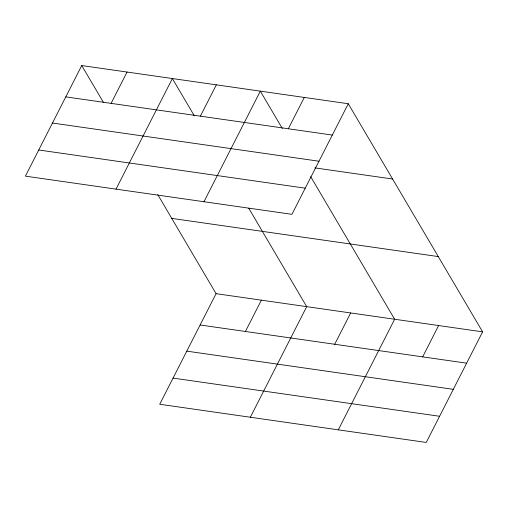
<?xml version="1.0" encoding="UTF-8"?>
<svg xmlns="http://www.w3.org/2000/svg" width="508" height="508" viewBox="0 0 508 508"><rect width="100%" height="100%" fill="white"/><g stroke="black" fill="none" stroke-linecap="round" stroke-linejoin="round"><path stroke-width="0.76" d="M81.75 65.557L25.4 176.149L291.922 214.332L348.272 103.74L81.75 65.557L103.314 102.178M111.1 103.372L127.057 72.047M116.014 189.135L172.364 78.543L194.329 115.837M200.387 116.161L216.344 84.842M203.968 201.733L260.318 91.142L282.283 128.441M288.334 128.759L304.298 97.441M157.728 194.577L216.078 293.668L159.728 404.26L426.25 442.443L482.6 331.851L348.272 103.74M245.428 331.476L261.385 300.158M250.349 417.239L306.699 306.648L248.749 208.242M334.715 344.265L350.672 312.947M338.296 429.838L394.646 319.246L310.655 176.619M422.669 356.87L438.626 325.545M65.792 96.876L332.315 135.064M52.464 123.038L318.986 161.22M314.858 167.881L392.601 179.019M38.729 149.993L305.251 188.176M171.748 218.389L438.271 256.572M216.078 293.668L482.6 331.851M200.12 324.987L466.642 363.169M186.792 351.142L453.314 389.331M173.057 378.098L439.579 416.281"/></g></svg>
